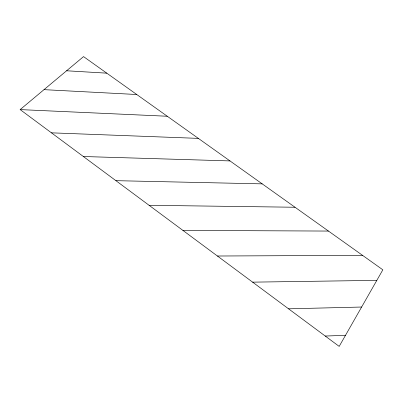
<?xml version="1.0" encoding="UTF-8"?>
<svg xmlns="http://www.w3.org/2000/svg" width="403" height="403" viewBox="0 0 403 403"><rect width="100%" height="100%" fill="white"/><g stroke="black" fill="none" stroke-linecap="round" stroke-linejoin="round"><path stroke-width="0.6" d="M20.15 109.596L83.542 56.606L382.85 269.809L339.185 346.394L20.15 109.596L167.275 116.25M325.236 336.042L345.492 335.331M288.563 308.819L361.627 307.031M252.636 282.15L376.83 280.367M217.424 256.016L362.534 255.336M182.912 230.405L328.46 231.065M149.08 205.293L295.021 207.248M115.908 180.67L262.202 183.869M83.371 156.52L229.982 160.918M51.458 132.834L198.347 138.38M44.008 89.652L136.763 94.514M66.591 70.777L106.785 73.16"/></g></svg>
